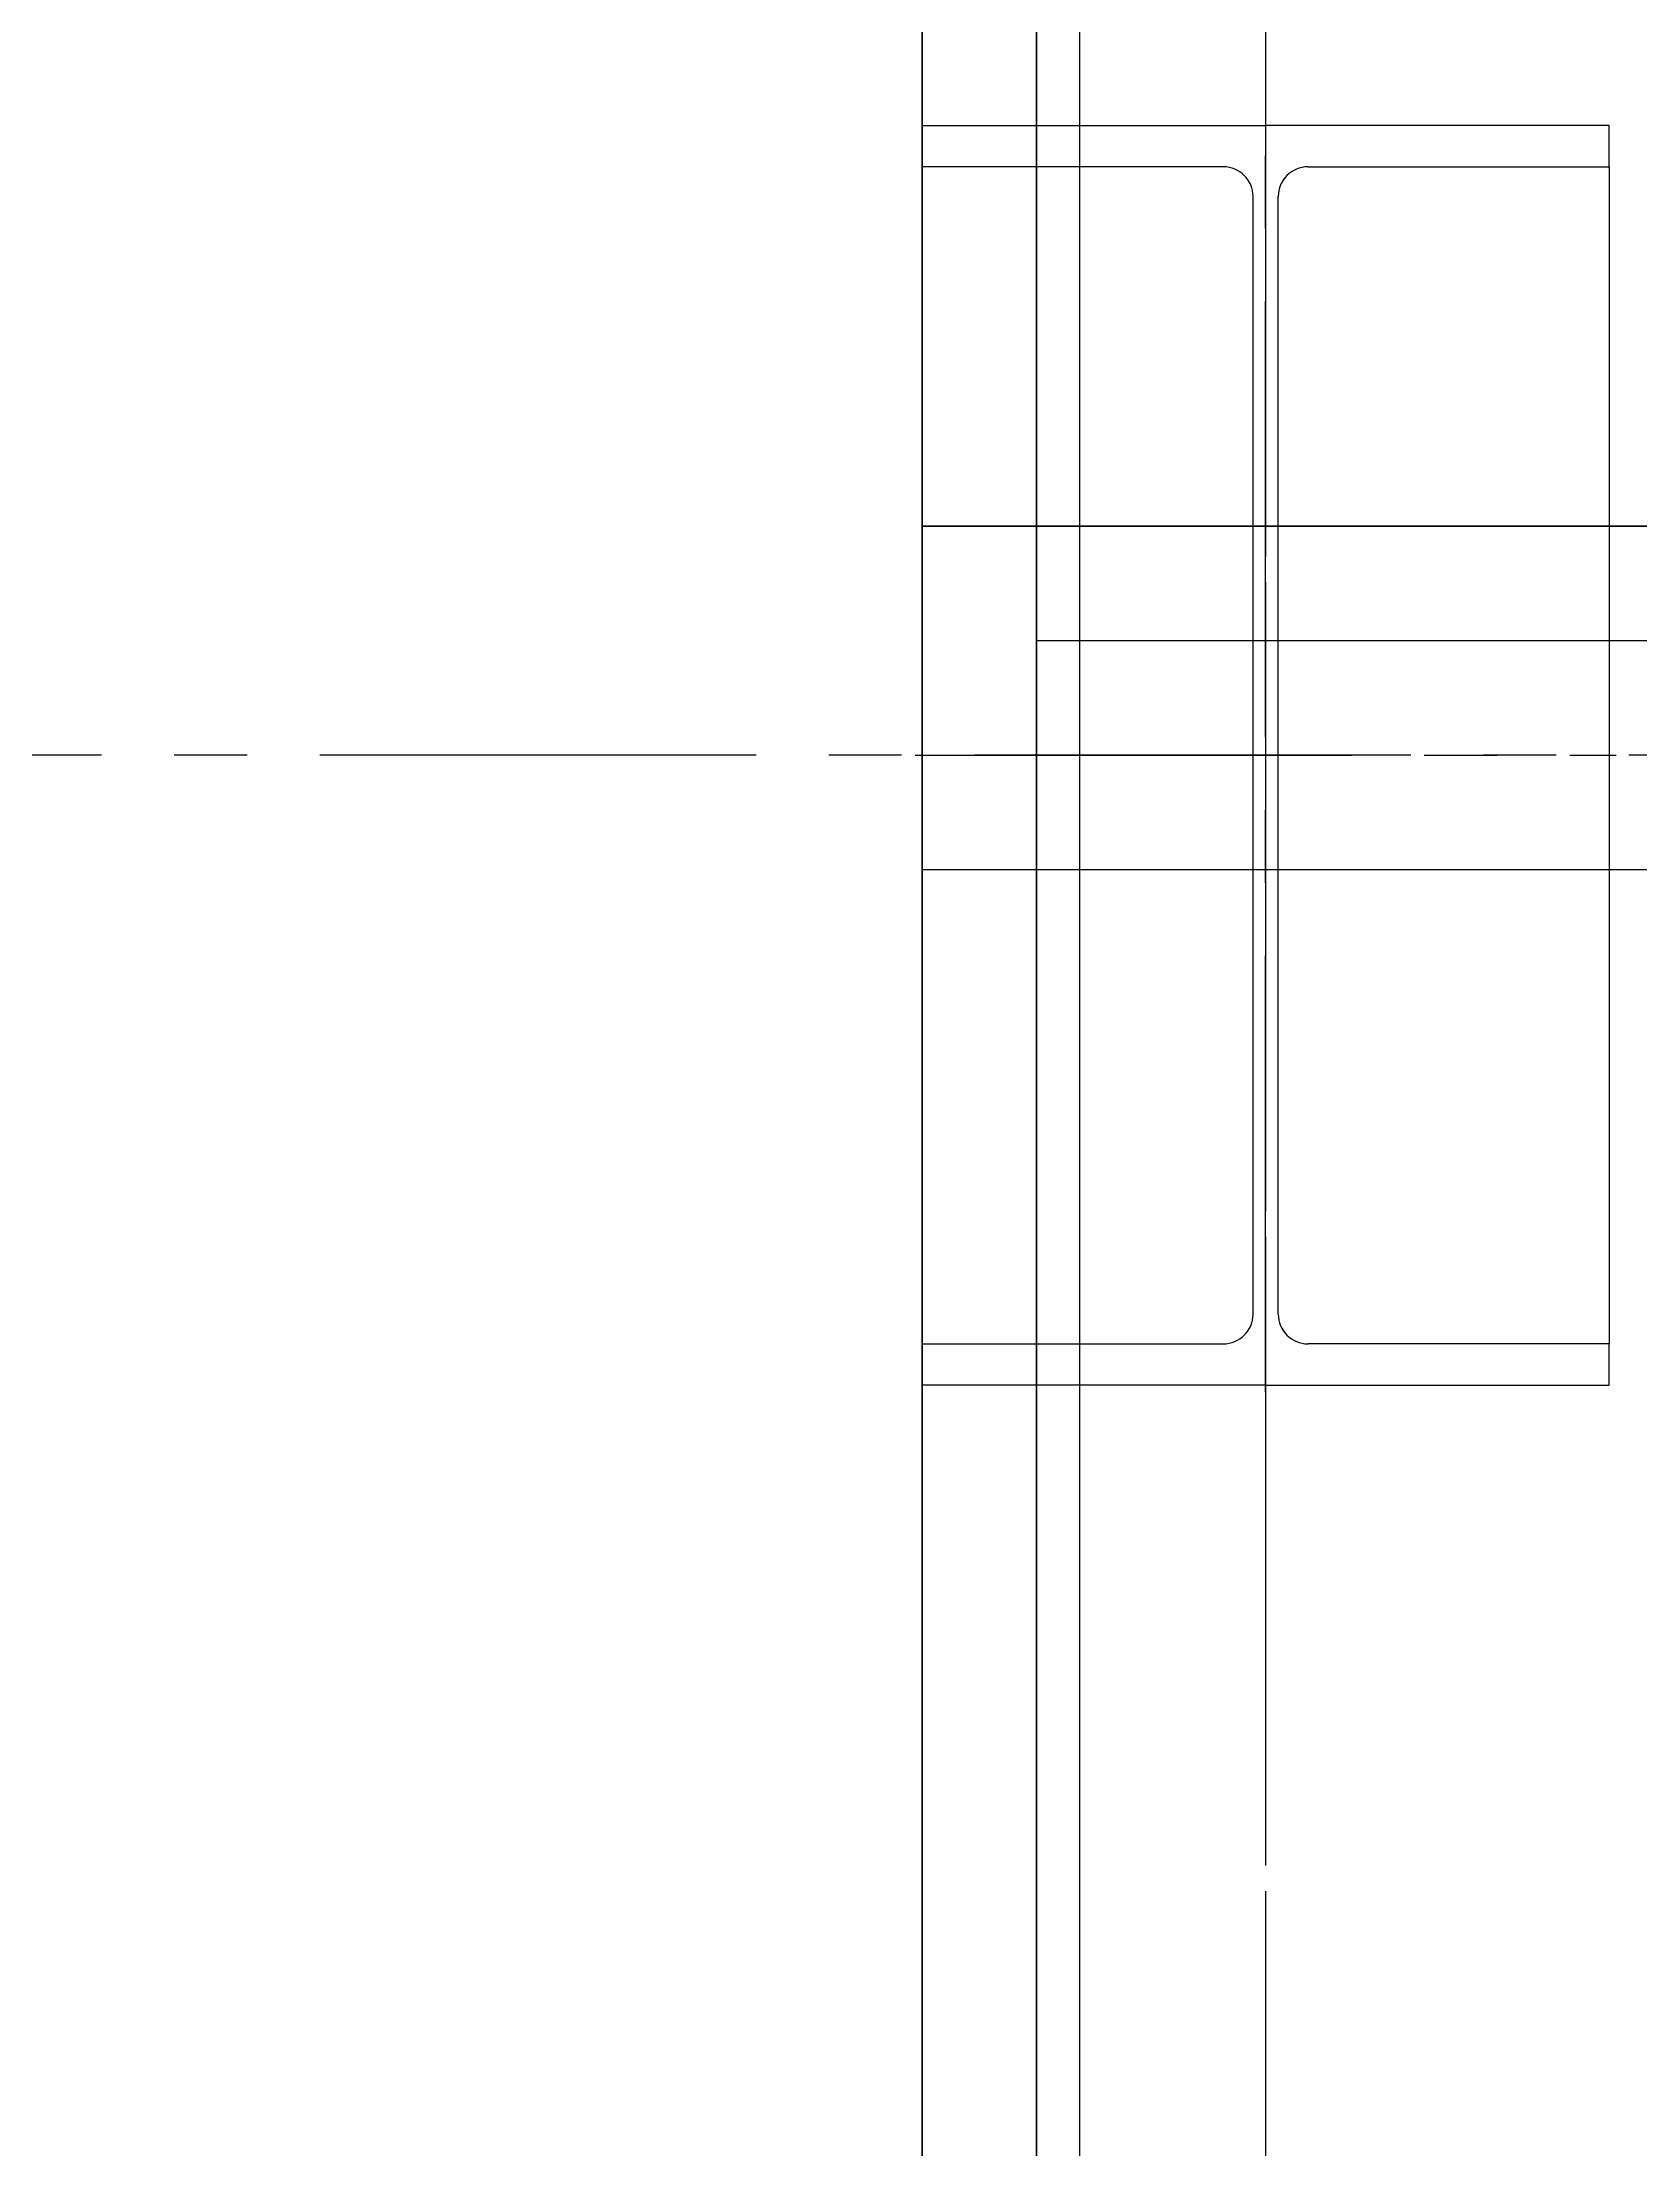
# Model space of a CAD drawing. Header units: millimetres. Extents: x 163705 to 1616509, y 81827 to 302547.
# Drawn here: x 199044 to 199740, y 152952 to 153871 of the extents above; entities that cross this region are included whole.
import ezdxf

# ---------------------------------------------------------------- set-up
doc = ezdxf.new("R2010")
doc.units = ezdxf.units.MM
doc.header["$LTSCALE"] = 10
doc.linetypes.add('CENTER2', pattern=[28.575, 19.05, -3.175, 3.175, -3.175])
for name, color, linetype, lineweight in [('1-中心线', 1, 'CENTER2', 0), ('1-护栏', 4, 'Continuous', 18), ('1-钢构', 6, 'Continuous', 0)]:
    doc.layers.add(name, color=color, linetype=linetype, lineweight=lineweight)
doc.styles.get("Standard").update_dxf_attribs({"font": 'arial.ttf'})

# ---------------------------------------------------------------- blocks, each defined once
blk = doc.blocks.new('G$CEDFA10A2')
for p, q in [((0, 535), (0, 553)), ((0, 553), (150, 553)), ((300, 553), (150, 553)), ((300, 535), (300, 553)), ((131.5, 535), (0, 535)), ((0, 535), (0, 21)), ((168.5, 535), (300, 535)), ((300, 535), (300, 21)), ((144.5, 34), (144.5, 522)), ((155.5, 34), (155.5, 522)), ((0, 21), (131.5, 21)), ((0, 3), (0, 21)), ((300, 21), (168.5, 21)), ((300, 3), (300, 21)), ((150, 3), (0, 3)), ((150, 3), (300, 3))]:
    blk.add_line(p, q)
for centre, start, end in [((131.5, 522), 0, 90), ((168.5, 522), 90, 180), ((131.5, 34), 270, 0), ((168.5, 34), 180, 270)]:
    blk.add_arc(centre, 13, start, end)
at = {"layer": '1-中心线'}
for p, q in [((150, 0), (150, 556)), ((-3, 278), (303, 278))]:
    blk.add_line(p, q, dxfattribs=at)
blk.add_text('HC_SUPERPART', height=0.001).set_placement((150, 3))
blk = doc.blocks.new('A$Cf51e8010')
blk.add_lwpolyline([(7903, 9900), (12103, 9900), (12103, 0), (3, 0), (3, 11900), (3, 11900), (3, 17300), (7103, 17300), (7103, 9900), (7903, 9900)])
at = {"layer": '1-护栏'}
blk.add_lwpolyline([(7853, 11438.23), (7853, 9850), (12053, 9850), (12053, 50), (71.87, 50), (71.87, 11850), (71.87, 11850), (71.87, 17250), (7053, 17250), (7053, 9850), (7153, 9850), (7153, 11438.23)], dxfattribs=at)
at = {"layer": '1-钢构'}
blk.add_blockref('G$CEDFA10A2', (3, 11522), dxfattribs=at)
blk = doc.blocks.new('A$C5a2f2e4f')
blk.add_lwpolyline([(3, 12600.13), (3, 600.13), (7103, 600.13), (7103, 18000.13), (3, 18000.13), (3, 12600.13)], close=True)
at = {"layer": '1-中心线'}
blk.add_line((153, 19127.38), (153, 0), dxfattribs=at)
at = {"layer": '1-护栏'}
blk.add_lwpolyline([(53, 12550.13), (53, 650.13), (7053, 650.13), (7053, 17950.13), (53, 17950.13), (53, 12550.13)], close=True, dxfattribs=at)
at = {"layer": '1-钢构'}
blk.add_blockref('G$CEDFA10A2', (3, 12222.13), dxfattribs=at)
blk = doc.blocks.new('A$Caa9cde6e')
blk.add_lwpolyline([(3, 0), (7103, 0), (7103, 12000), (3, 12000)], close=True)
at = {"layer": '1-护栏'}
blk.add_lwpolyline([(53, 50), (7053, 50), (7053, 11950), (53, 11950)], close=True, dxfattribs=at)
at = {"layer": '1-钢构'}
blk.add_blockref('G$CEDFA10A2', (3, 11622), dxfattribs=at)
blk = doc.blocks.new('A$C9ac03513')
blk.add_lwpolyline([(2008.22, 178), (2008.22, 10878), (2008.22, 10878), (2008.22, 16278), (9108.22, 16278), (9108.22, 10678), (4808.22, 10678), (4808.22, 178), (2008.22, 178)])
at = {"layer": '1-护栏'}
for p, q in [((2058.22, 10828), (2058.22, 16228)), ((2058.22, 228), (2058.22, 10828)), ((2379.34, 10728), (2008.22, 10728))]:
    blk.add_line(p, q, dxfattribs=at)
at = {"layer": '1-钢构'}
blk.add_blockref('G$CEDFA10A2', (2008.22, 10500), dxfattribs=at)

msp = doc.modelspace()

# ---------------------------------------------------------------- linework, layer by layer
at = {"layer": '1-中心线'}
for p, q in [((199577.833, 161286.876), (199577.833, 140759.499)), ((209928.183, 153559.632), (183311.682, 153559.632))]:
    msp.add_line(p, q, dxfattribs=at)

# ---------------------------------------------------------------- block references
for name, p in [('A$C5a2f2e4f', (199424.833, 141059.499)), ('A$C9ac03513', (197419.609, 142781.632)), ('A$Cf51e8010', (199424.833, 141759.632)), ('A$Caa9cde6e', (199424.833, 141659.632))]:
    msp.add_blockref(name, p)

doc.saveas('drawing.dxf')
